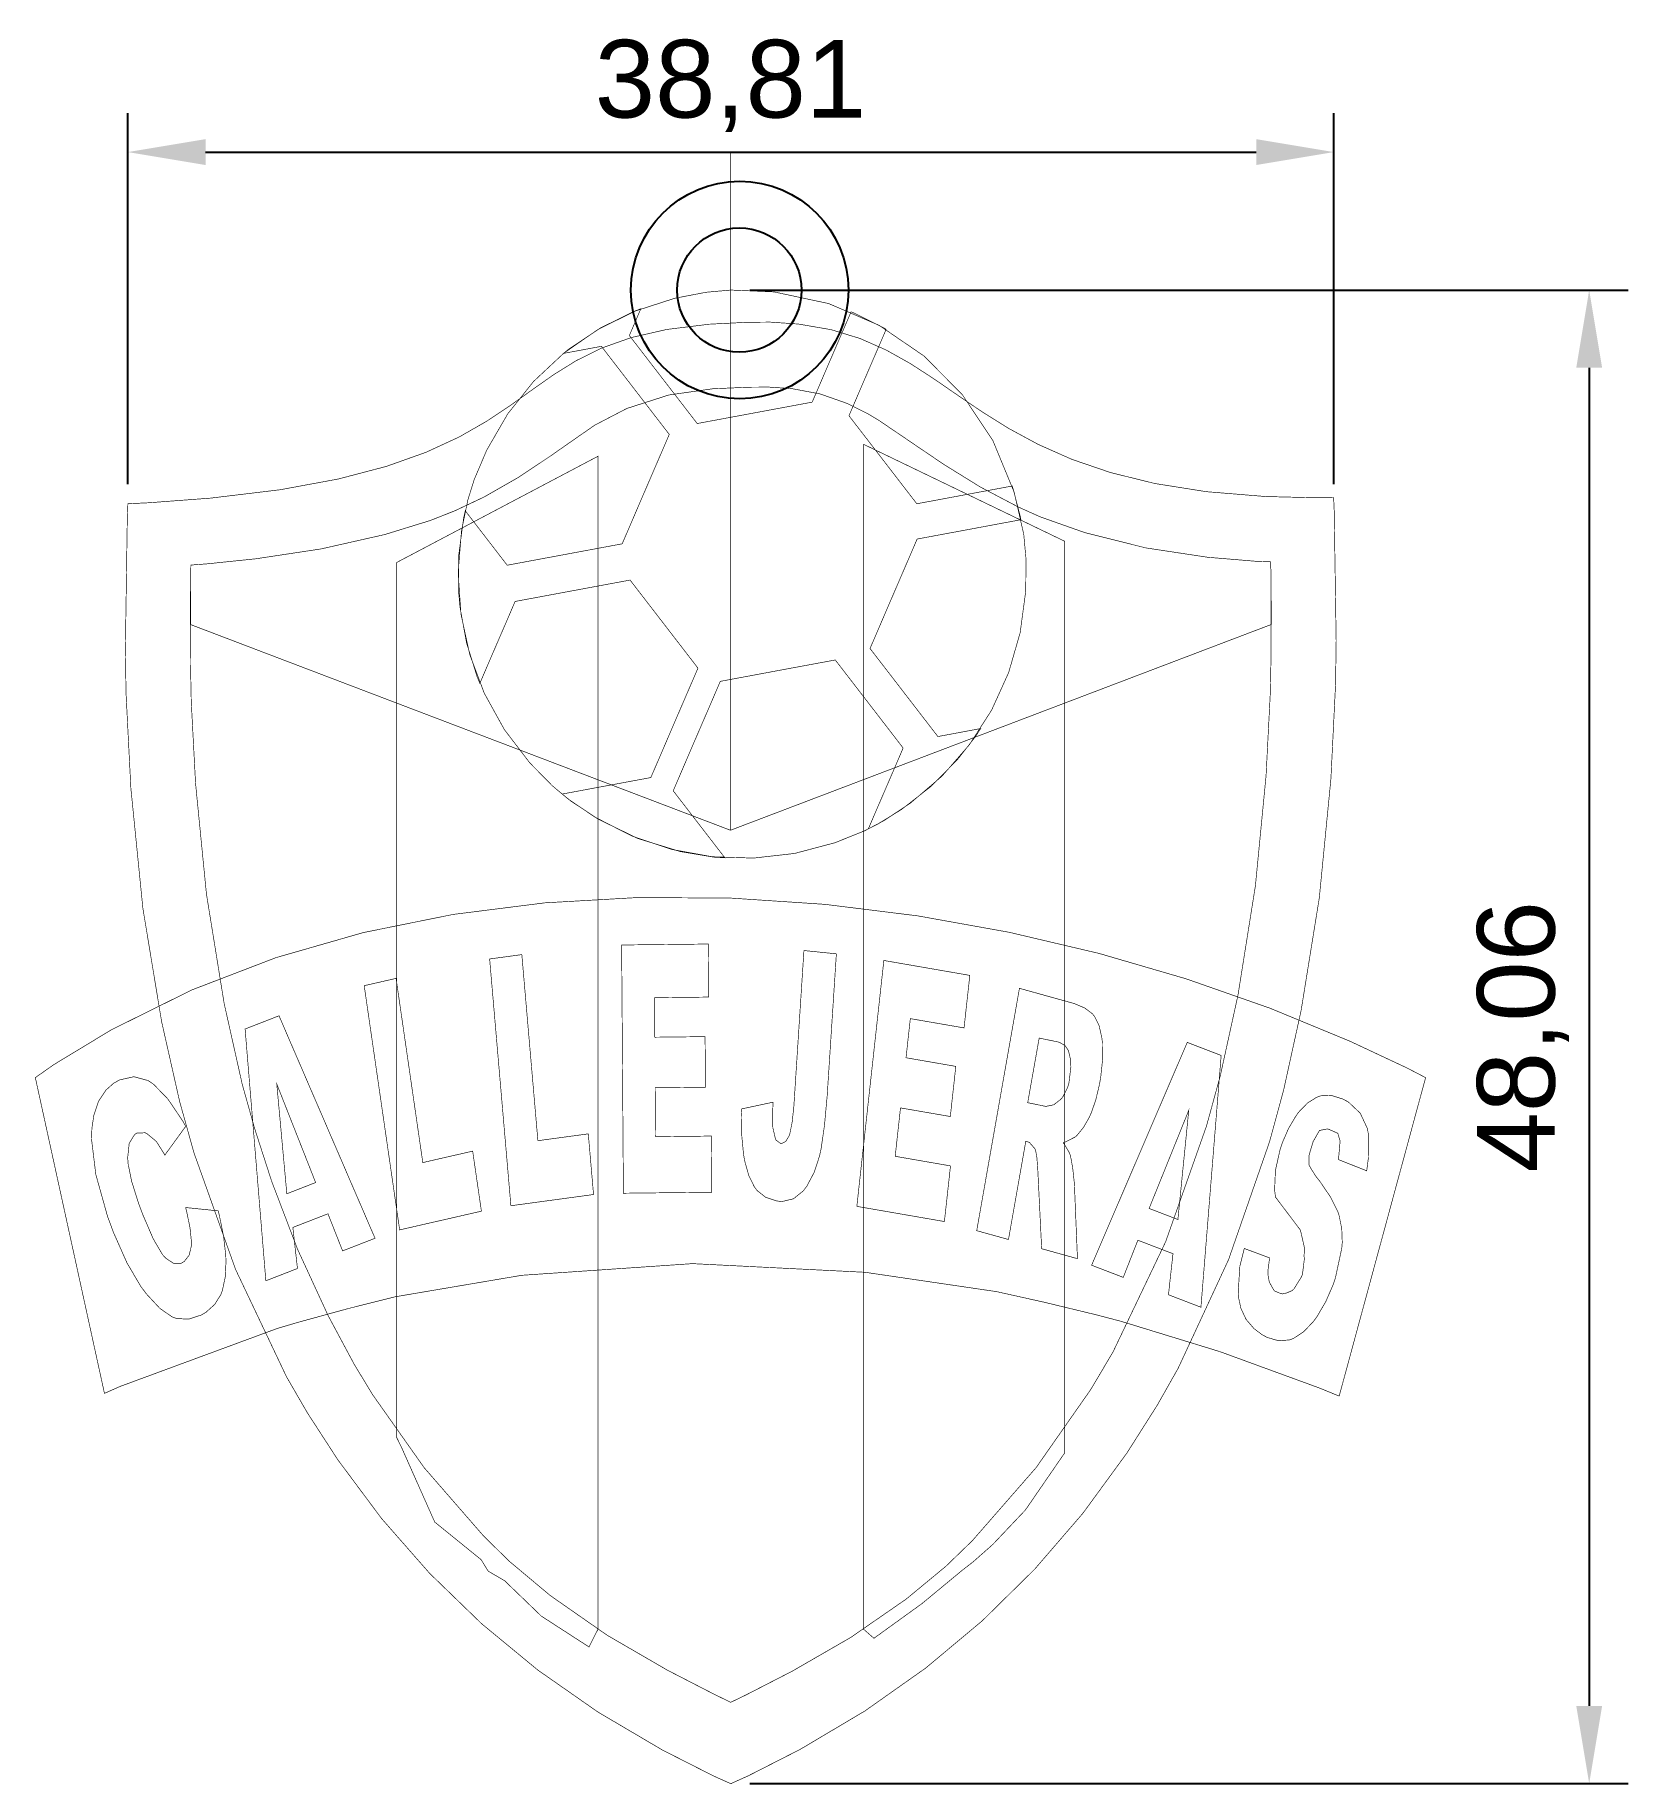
# Model space of a CAD drawing. Header units: millimetres. Extents: x -34 to 205, y -37 to 19.
# Drawn here: x 153.9 to 205.2, y -36.8 to 19.5 of the extents above; entities outside this region: 3.
import ezdxf

# ---------------------------------------------------------------- set-up
doc = ezdxf.new("R2010")
doc.units = ezdxf.units.MM
doc.styles.get("Standard").update_dxf_attribs({"font": 'arial.ttf'})
doc.dimstyles.new('ISO-25', dxfattribs={"dimtxt": 2.5, "dimasz": 2.5, "dimexe": 1.25, "dimexo": 0.625, "dimtad": 1, "dimtxsty": 'Standard', "dimcen": 2.5, "dimadec": 0, "dimazin": 0, "dimtfac": 1, "dimtmove": 0, "dimatfit": 3, "dimfxl": 1, "dimarcsym": 0})

# ---------------------------------------------------------------- blocks, each defined once
blk = doc.blocks.new('*D11')
at = {"color": 0, "lineweight": -2, "transparency": 16777216}
for p, q in [((156.928, 5.025), (156.928, 16.964)), ((195.741, 5.025), (195.741, 16.964)), ((159.428, 15.714), (193.241, 15.714))]:
    blk.add_line(p, q, dxfattribs=at)
at = {"color": 0, "transparency": 16777216}
for points in [[(159.428, 16.131), (159.428, 15.298), (156.928, 15.714)], [(193.241, 16.131), (193.241, 15.298), (195.741, 15.714)]]:
    blk.add_solid(points, dxfattribs=at)
at = {"layer": 'Defpoints', "color": 0, "transparency": 16777216}
for p in [(195.741, 15.714), (156.928, 4.4), (195.741, 4.4)]:
    blk.add_point(p, dxfattribs=at)
at = {"color": 0, "transparency": 16777216, "insert": (176.321, 17.842), "char_height": 2.5, "attachment_point": 5}
blk.add_mtext('38,81', dxfattribs=at)
blk = doc.blocks.new('*D12')
at = {"color": 0, "lineweight": -2, "transparency": 16777216}
for p, q in [((176.946, 11.274), (205.207, 11.274)), ((203.957, 8.774), (203.957, -34.281)), ((176.946, -36.781), (205.207, -36.781))]:
    blk.add_line(p, q, dxfattribs=at)
at = {"color": 0, "transparency": 16777216}
for points in [[(203.541, 8.774), (204.374, 8.774), (203.957, 11.274)], [(203.541, -34.281), (204.374, -34.281), (203.957, -36.781)]]:
    blk.add_solid(points, dxfattribs=at)
at = {"layer": 'Defpoints', "color": 0, "transparency": 16777216}
for p in [(176.321, 11.274), (176.321, -36.781), (203.957, -36.781)]:
    blk.add_point(p, dxfattribs=at)
at = {"color": 0, "transparency": 16777216, "insert": (201.83, -12.753), "char_height": 2.5, "attachment_point": 5, "rotation": 90}
blk.add_mtext('48,06', dxfattribs=at)
blk = doc.blocks.new('*D2')
at = {"color": 0, "lineweight": -2, "transparency": 16777216}
for p, q in [((-34.161, 5.025), (-34.161, 16.964)), ((4.652, 5.025), (4.652, 16.964)), ((-31.661, 15.714), (2.152, 15.714))]:
    blk.add_line(p, q, dxfattribs=at)
at = {"color": 0, "transparency": 16777216}
for points in [[(-31.661, 16.131), (-31.661, 15.298), (-34.161, 15.714)], [(2.152, 16.131), (2.152, 15.298), (4.652, 15.714)]]:
    blk.add_solid(points, dxfattribs=at)
at = {"layer": 'Defpoints', "color": 0, "transparency": 16777216}
for p in [(4.652, 15.714), (-34.161, 4.4), (4.652, 4.4)]:
    blk.add_point(p, dxfattribs=at)
at = {"color": 0, "transparency": 16777216, "insert": (-14.768, 17.842), "char_height": 2.5, "attachment_point": 5}
blk.add_mtext('38,81', dxfattribs=at)
blk = doc.blocks.new('*D3')
at = {"color": 0, "lineweight": -2, "transparency": 16777216}
for p, q in [((-14.143, 11.274), (14.118, 11.274)), ((12.868, 8.774), (12.868, -34.281)), ((-14.143, -36.781), (14.118, -36.781))]:
    blk.add_line(p, q, dxfattribs=at)
at = {"color": 0, "transparency": 16777216}
for points in [[(12.452, 8.774), (13.285, 8.774), (12.868, 11.274)], [(12.452, -34.281), (13.285, -34.281), (12.868, -36.781)]]:
    blk.add_solid(points, dxfattribs=at)
at = {"layer": 'Defpoints', "color": 0, "transparency": 16777216}
for p in [(-14.768, 11.274), (-14.768, -36.781), (12.868, -36.781)]:
    blk.add_point(p, dxfattribs=at)
at = {"color": 0, "transparency": 16777216, "insert": (10.741, -12.753), "char_height": 2.5, "attachment_point": 5, "rotation": 90}
blk.add_mtext('48,06', dxfattribs=at)

msp = doc.modelspace()

# ---------------------------------------------------------------- linework, layer by layer
at = {"color": 0}
for points in [[(-14.768, -6.107, 0.0203, 0.0203, 0), (-14.768, 15.714, 0.0203, 0.0203, 0)], [(176.321, -6.107, 0.0203, 0.0203, 0), (176.321, 15.714, 0.0203, 0.0203, 0)]]:
    msp.add_lwpolyline(points, format="xyseb", dxfattribs=at)
for points in [[(175.874, 11.234, 0.0203, 0.0203, 0), (176.332, 11.275, 0.0203, 0.0203, 0), (177.725, 11.215, 0.0203, 0.0203, 0), (179.481, 10.84, 0.0203, 0.0203, 0), (181.104, 10.14, 0.0203, 0.0203, 0), (182.552, 9.151, 0.0203, 0.0203, 0), (183.786, 7.904, 0.0203, 0.0203, 0), (184.765, 6.434, 0.0203, 0.0203, 0), (185.45, 4.773, 0.0203, 0.0203, 0), (185.76, 3.414, 0.0203, 0.0203, 0), (185.802, 2.955, 0.0203, 0.0203, 0), (185.833, 2.615, 0.0203, 0.0203, 0), (185.823, 1.585, 0.0203, 0.0203, 0), (185.644, 0.25, 0.0203, 0.0203, 0), (185.274, -1.032, 0.0203, 0.0203, 0), (184.726, -2.241, 0.0203, 0.0203, 0), (184.007, -3.358, 0.0203, 0.0203, 0), (183.131, -4.364, 0.0203, 0.0203, 0), (182.106, -5.239, 0.0203, 0.0203, 0), (181.246, -5.806, 0.0203, 0.0203, 0), (180.944, -5.965, 0.0203, 0.0203, 0), (180.641, -6.123, 0.0203, 0.0203, 0), (179.686, -6.508, 0.0203, 0.0203, 0), (178.383, -6.854, 0.0203, 0.0203, 0), (177.058, -7.003, 0.0203, 0.0203, 0), (175.73, -6.959, 0.0203, 0.0203, 0), (174.424, -6.723, 0.0203, 0.0203, 0), (173.16, -6.298, 0.0203, 0.0203, 0), (171.959, -5.686, 0.0203, 0.0203, 0), (171.106, -5.108, 0.0203, 0.0203, 0), (170.844, -4.89, 0.0203, 0.0203, 0), (170.582, -4.671, 0.0203, 0.0203, 0), (169.86, -3.936, 0.0203, 0.0203, 0), (169.042, -2.865, 0.0203, 0.0203, 0), (168.397, -1.697, 0.0203, 0.0203, 0), (167.93, -0.454, 0.0203, 0.0203, 0), (167.648, 0.844, 0.0203, 0.0203, 0), (167.557, 2.175, 0.0203, 0.0203, 0), (167.663, 3.518, 0.0203, 0.0203, 0), (167.87, 4.527, 0.0203, 0.0203, 0), (167.972, 4.852, 0.0203, 0.0203, 0), (168.074, 5.178, 0.0203, 0.0203, 0), (168.477, 6.126, 0.0203, 0.0203, 0), (169.153, 7.292, 0.0203, 0.0203, 0), (169.985, 8.335, 0.0203, 0.0203, 0), (170.955, 9.242, 0.0203, 0.0203, 0), (172.045, 9.999, 0.0203, 0.0203, 0), (173.24, 10.593, 0.0203, 0.0203, 0), (174.522, 11.009, 0.0203, 0.0203, 0), (175.533, 11.203, 0.0203, 0.0203, 0), (175.874, 11.234, 0.0203, 0.0203, 0)], [(193.892, -15.317, 0.0203, 0.0203, 0), (194.122, -14.473, 0.0203, 0.0203, 0), (194.686, -11.907, 0.0203, 0.0203, 0), (195.271, -8.285, 0.0203, 0.0203, 0), (195.645, -4.453, 0.0203, 0.0203, 0), (195.794, -1.421, 0.0203, 0.0203, 0), (195.809, -0.41, 0.0203, 0.0203, 0), (195.814, -0.004, 0.0203, 0.0203, 0), (195.751, 4.17, 0.0203, 0.0203, 0), (195.733, 4.6, 0.0203, 0.0203, 0), (195.186, 4.591, 0.0203, 0.0203, 0), (193.543, 4.631, 0.0203, 0.0203, 0), (191.638, 4.787, 0.0203, 0.0203, 0), (189.985, 5.049, 0.0203, 0.0203, 0), (188.553, 5.402, 0.0203, 0.0203, 0), (187.312, 5.826, 0.0203, 0.0203, 0), (186.229, 6.306, 0.0203, 0.0203, 0), (185.275, 6.822, 0.0203, 0.0203, 0), (184.417, 7.358, 0.0203, 0.0203, 0), (183.625, 7.896, 0.0203, 0.0203, 0), (182.868, 8.418, 0.0203, 0.0203, 0), (182.114, 8.907, 0.0203, 0.0203, 0), (181.332, 9.345, 0.0203, 0.0203, 0), (180.491, 9.716, 0.0203, 0.0203, 0), (179.56, 10, 0.0203, 0.0203, 0), (178.507, 10.181, 0.0203, 0.0203, 0), (177.603, 10.243, 0.0203, 0.0203, 0), (177.302, 10.241, 0.0203, 0.0203, 0), (176.885, 10.239, 0.0203, 0.0203, 0), (175.635, 10.176, 0.0203, 0.0203, 0), (174.259, 10.005, 0.0203, 0.0203, 0), (173.122, 9.744, 0.0203, 0.0203, 0), (172.173, 9.407, 0.0203, 0.0203, 0), (171.362, 9.006, 0.0203, 0.0203, 0), (170.637, 8.556, 0.0203, 0.0203, 0), (169.947, 8.071, 0.0203, 0.0203, 0), (169.242, 7.565, 0.0203, 0.0203, 0), (168.47, 7.051, 0.0203, 0.0203, 0), (167.581, 6.543, 0.0203, 0.0203, 0), (166.524, 6.055, 0.0203, 0.0203, 0), (165.247, 5.601, 0.0203, 0.0203, 0), (163.7, 5.195, 0.0203, 0.0203, 0), (161.832, 4.85, 0.0203, 0.0203, 0), (159.591, 4.58, 0.0203, 0.0203, 0), (157.594, 4.43, 0.0203, 0.0203, 0), (156.928, 4.4, 0.0203, 0.0203, 0), (156.909, 3.964, 0.0203, 0.0203, 0), (156.847, -0.273, 0.0203, 0.0203, 0), (156.853, -0.684, 0.0203, 0.0203, 0), (156.868, -1.704, 0.0203, 0.0203, 0), (157.024, -4.763, 0.0203, 0.0203, 0), (157.411, -8.624, 0.0203, 0.0203, 0), (158.013, -12.264, 0.0203, 0.0203, 0), (158.594, -14.839, 0.0203, 0.0203, 0), (158.831, -15.685, 0.0203, 0.0203, 0), (159.053, -16.483, 0.0203, 0.0203, 0), (160.394, -20.24, 0.0203, 0.0203, 0), (162.033, -23.693, 0.0203, 0.0203, 0), (162.406, -24.337, 0.0203, 0.0203, 0), (162.706, -24.855, 0.0203, 0.0203, 0), (163.685, -26.364, 0.0203, 0.0203, 0), (165.095, -28.257, 0.0203, 0.0203, 0), (166.637, -30.015, 0.0203, 0.0203, 0), (168.312, -31.638, 0.0203, 0.0203, 0), (170.118, -33.127, 0.0203, 0.0203, 0), (172.057, -34.481, 0.0203, 0.0203, 0), (174.127, -35.7, 0.0203, 0.0203, 0), (175.77, -36.534, 0.0203, 0.0203, 0), (176.33, -36.785, 0.0203, 0.0203, 0), (176.896, -36.531, 0.0203, 0.0203, 0), (178.556, -35.686, 0.0203, 0.0203, 0), (180.647, -34.446, 0.0203, 0.0203, 0), (182.603, -33.066, 0.0203, 0.0203, 0), (184.424, -31.545, 0.0203, 0.0203, 0), (186.11, -29.885, 0.0203, 0.0203, 0), (187.662, -28.086, 0.0203, 0.0203, 0), (189.078, -26.148, 0.0203, 0.0203, 0), (190.059, -24.602, 0.0203, 0.0203, 0), (190.359, -24.072, 0.0203, 0.0203, 0), (190.729, -23.418, 0.0203, 0.0203, 0), (192.351, -19.923, 0.0203, 0.0203, 0), (193.672, -16.123, 0.0203, 0.0203, 0), (193.892, -15.317, 0.0203, 0.0203, 0)], [(180.571, 8.247, 0.0203, 0.0203, 0), (180.892, 8.992, 0.0203, 0.0203, 0), (181.331, 10.011, 0.0203, 0.0203, 0), (181.24, 10.065, 0.0203, 0.0203, 0), (180.299, 10.534, 0.0203, 0.0203, 0), (180.202, 10.575, 0.0203, 0.0203, 0), (179.708, 9.428, 0.0203, 0.0203, 0), (179.417, 8.751, 0.0203, 0.0203, 0), (178.95, 7.668, 0.0203, 0.0203, 0), (177.1, 7.324, 0.0203, 0.0203, 0), (175.25, 6.98, 0.0203, 0.0203, 0), (174.158, 8.396, 0.0203, 0.0203, 0), (174.049, 8.537, 0.0203, 0.0203, 0), (173.066, 9.813, 0.0203, 0.0203, 0), (173.31, 10.378, 0.0203, 0.0203, 0), (173.436, 10.672, 0.0203, 0.0203, 0), (173.208, 10.585, 0.0203, 0.0203, 0), (172.127, 10.049, 0.0203, 0.0203, 0), (171.132, 9.387, 0.0203, 0.0203, 0), (170.948, 9.237, 0.0203, 0.0203, 0), (170.998, 9.246, 0.0203, 0.0203, 0), (172.167, 9.464, 0.0203, 0.0203, 0), (173.147, 8.193, 0.0203, 0.0203, 0), (173.259, 8.047, 0.0203, 0.0203, 0), (174.351, 6.631, 0.0203, 0.0203, 0), (172.835, 3.109, 0.0203, 0.0203, 0), (170.985, 2.765, 0.0203, 0.0203, 0), (169.135, 2.421, 0.0203, 0.0203, 0), (168.043, 3.838, 0.0203, 0.0203, 0), (167.786, 4.172, 0.0203, 0.0203, 0), (167.733, 3.943, 0.0203, 0.0203, 0), (167.578, 2.765, 0.0203, 0.0203, 0), (167.572, 1.553, 0.0203, 0.0203, 0), (167.595, 1.306, 0.0203, 0.0203, 0), (167.616, 1.069, 0.0203, 0.0203, 0), (167.827, -0.079, 0.0203, 0.0203, 0), (168.168, -1.17, 0.0203, 0.0203, 0), (168.255, -1.379, 0.0203, 0.0203, 0), (168.631, -0.505, 0.0203, 0.0203, 0), (169.39, 1.255, 0.0203, 0.0203, 0), (171.24, 1.599, 0.0203, 0.0203, 0), (173.09, 1.943, 0.0203, 0.0203, 0), (174.182, 0.527, 0.0203, 0.0203, 0), (175.274, -0.89, 0.0203, 0.0203, 0), (174.567, -2.531, 0.0203, 0.0203, 0), (174.516, -2.651, 0.0203, 0.0203, 0), (173.758, -4.411, 0.0203, 0.0203, 0), (173.163, -4.522, 0.0203, 0.0203, 0), (171.908, -4.755, 0.0203, 0.0203, 0), (170.907, -4.942, 0.0203, 0.0203, 0), (171.178, -5.164, 0.0203, 0.0203, 0), (172.062, -5.748, 0.0203, 0.0203, 0), (173.333, -6.37, 0.0203, 0.0203, 0), (174.699, -6.791, 0.0203, 0.0203, 0), (175.779, -6.972, 0.0203, 0.0203, 0), (176.141, -6.994, 0.0203, 0.0203, 0), (175.57, -6.254, 0.0203, 0.0203, 0), (175.313, -5.921, 0.0203, 0.0203, 0), (174.478, -4.837, 0.0203, 0.0203, 0), (175.235, -3.076, 0.0203, 0.0203, 0), (175.437, -2.608, 0.0203, 0.0203, 0), (175.994, -1.316, 0.0203, 0.0203, 0), (177.844, -0.971, 0.0203, 0.0203, 0), (179.694, -0.628, 0.0203, 0.0203, 0), (180.512, -1.689, 0.0203, 0.0203, 0), (180.786, -2.044, 0.0203, 0.0203, 0), (181.2, -2.581, 0.0203, 0.0203, 0), (181.878, -3.461, 0.0203, 0.0203, 0), (181.373, -4.634, 0.0203, 0.0203, 0), (181.12, -5.221, 0.0203, 0.0203, 0), (180.917, -5.692, 0.0203, 0.0203, 0), (180.758, -6.062, 0.0203, 0.0203, 0), (181.033, -5.925, 0.0203, 0.0203, 0), (181.824, -5.44, 0.0203, 0.0203, 0), (182.789, -4.685, 0.0203, 0.0203, 0), (183.643, -3.813, 0.0203, 0.0203, 0), (184.207, -3.091, 0.0203, 0.0203, 0), (184.373, -2.835, 0.0203, 0.0203, 0), (182.996, -3.092, 0.0203, 0.0203, 0), (181.904, -1.675, 0.0203, 0.0203, 0), (181.658, -1.355, 0.0203, 0.0203, 0), (180.812, -0.259, 0.0203, 0.0203, 0), (181.57, 1.502, 0.0203, 0.0203, 0), (182.328, 3.263, 0.0203, 0.0203, 0), (184.178, 3.607, 0.0203, 0.0203, 0), (185.669, 3.885, 0.0203, 0.0203, 0), (185.651, 3.977, 0.0203, 0.0203, 0), (185.417, 4.882, 0.0203, 0.0203, 0), (185.389, 4.969, 0.0203, 0.0203, 0), (184.168, 4.743, 0.0203, 0.0203, 0), (182.318, 4.398, 0.0203, 0.0203, 0), (181.226, 5.815, 0.0203, 0.0203, 0), (180.134, 7.231, 0.0203, 0.0203, 0), (180.571, 8.247, 0.0203, 0.0203, 0)], [(193.727, 0.861, 0.0203, 0.0203, 0), (193.726, 1.001, 0.0203, 0.0203, 0), (193.71, 2.392, 0.0203, 0.0203, 0), (193.708, 2.53, 0.0203, 0.0203, 0), (193.201, 2.55, 0.0203, 0.0203, 0), (191.684, 2.676, 0.0203, 0.0203, 0), (189.682, 2.979, 0.0203, 0.0203, 0), (187.722, 3.471, 0.0203, 0.0203, 0), (186.288, 3.978, 0.0203, 0.0203, 0), (185.827, 4.185, 0.0203, 0.0203, 0), (185.574, 4.299, 0.0203, 0.0203, 0), (184.363, 4.937, 0.0203, 0.0203, 0), (183.199, 5.657, 0.0203, 0.0203, 0), (182.97, 5.811, 0.0203, 0.0203, 0), (182.802, 5.925, 0.0203, 0.0203, 0), (181.116, 7.069, 0.0203, 0.0203, 0), (180.943, 7.173, 0.0203, 0.0203, 0), (180.731, 7.3, 0.0203, 0.0203, 0), (180.068, 7.63, 0.0203, 0.0203, 0), (179.204, 7.933, 0.0203, 0.0203, 0), (178.302, 8.102, 0.0203, 0.0203, 0), (177.56, 8.152, 0.0203, 0.0203, 0), (177.312, 8.151, 0.0203, 0.0203, 0), (176.923, 8.149, 0.0203, 0.0203, 0), (175.757, 8.099, 0.0203, 0.0203, 0), (174.336, 7.899, 0.0203, 0.0203, 0), (172.986, 7.465, 0.0203, 0.0203, 0), (171.958, 6.93, 0.0203, 0.0203, 0), (171.643, 6.712, 0.0203, 0.0203, 0), (171.364, 6.519, 0.0203, 0.0203, 0), (170.533, 5.938, 0.0203, 0.0203, 0), (169.489, 5.243, 0.0203, 0.0203, 0), (168.395, 4.618, 0.0203, 0.0203, 0), (167.456, 4.175, 0.0203, 0.0203, 0), (167.135, 4.048, 0.0203, 0.0203, 0), (166.66, 3.86, 0.0203, 0.0203, 0), (165.191, 3.407, 0.0203, 0.0203, 0), (163.144, 2.945, 0.0203, 0.0203, 0), (161.047, 2.628, 0.0203, 0.0203, 0), (159.478, 2.465, 0.0203, 0.0203, 0), (158.955, 2.426, 0.0203, 0.0203, 0), (158.952, 2.297, 0.0203, 0.0203, 0), (158.934, 0.994, 0.0203, 0.0203, 0), (158.934, 0.863, 0.0203, 0.0203, 0), (158.933, 0.834, 0.0203, 0.0203, 0), (158.933, 0.595, 0.0203, 0.0203, 0), (158.933, 0.516, 0.0203, 0.0203, 0), (167.174, -2.623, 0.0203, 0.0203, 0), (176.321, -6.107, 0.0203, 0.0203, 0), (185.48, -2.623, 0.0203, 0.0203, 0), (193.727, 0.514, 0.0203, 0.0203, 0), (193.727, 0.543, 0.0203, 0.0203, 0), (193.727, 0.832, 0.0203, 0.0203, 0), (193.727, 0.861, 0.0203, 0.0203, 0)], [(193.712, -0.817, 0.0203, 0.0203, 0), (193.694, -1.701, 0.0203, 0.0203, 0), (193.558, -4.351, 0.0203, 0.0203, 0), (193.215, -7.894, 0.0203, 0.0203, 0), (192.655, -11.409, 0.0203, 0.0203, 0), (192.085, -14.007, 0.0203, 0.0203, 0), (191.851, -14.86, 0.0203, 0.0203, 0), (191.64, -15.626, 0.0203, 0.0203, 0), (190.326, -19.348, 0.0203, 0.0203, 0), (188.635, -22.888, 0.0203, 0.0203, 0), (188.236, -23.563, 0.0203, 0.0203, 0), (187.923, -24.092, 0.0203, 0.0203, 0), (186.156, -26.617, 0.0203, 0.0203, 0), (184.107, -28.964, 0.0203, 0.0203, 0), (183.653, -29.404, 0.0203, 0.0203, 0), (183.256, -29.788, 0.0203, 0.0203, 0), (181.976, -30.846, 0.0203, 0.0203, 0), (180.191, -32.08, 0.0203, 0.0203, 0), (178.307, -33.166, 0.0203, 0.0203, 0), (176.828, -33.926, 0.0203, 0.0203, 0), (176.33, -34.167, 0.0203, 0.0203, 0), (175.816, -33.918, 0.0203, 0.0203, 0), (174.293, -33.134, 0.0203, 0.0203, 0), (172.354, -32.01, 0.0203, 0.0203, 0), (170.52, -30.731, 0.0203, 0.0203, 0), (169.207, -29.632, 0.0203, 0.0203, 0), (168.801, -29.234, 0.0203, 0.0203, 0), (168.378, -28.819, 0.0203, 0.0203, 0), (166.463, -26.618, 0.0203, 0.0203, 0), (164.799, -24.261, 0.0203, 0.0203, 0), (164.501, -23.769, 0.0203, 0.0203, 0), (164.199, -23.268, 0.0203, 0.0203, 0), (163.37, -21.72, 0.0203, 0.0203, 0), (162.389, -19.591, 0.0203, 0.0203, 0), (161.551, -17.392, 0.0203, 0.0203, 0), (161.007, -15.704, 0.0203, 0.0203, 0), (160.848, -15.136, 0.0203, 0.0203, 0), (160.608, -14.282, 0.0203, 0.0203, 0), (160.026, -11.681, 0.0203, 0.0203, 0), (159.456, -8.159, 0.0203, 0.0203, 0), (159.106, -4.607, 0.0203, 0.0203, 0), (158.966, -1.948, 0.0203, 0.0203, 0), (158.949, -1.062, 0.0203, 0.0203, 0), (158.943, -0.769, 0.0203, 0.0203, 0), (158.948, 2.138, 0.0203, 0.0203, 0), (158.955, 2.426, 0.0203, 0.0203, 0), (159.478, 2.465, 0.0203, 0.0203, 0), (161.047, 2.628, 0.0203, 0.0203, 0), (163.144, 2.945, 0.0203, 0.0203, 0), (165.191, 3.407, 0.0203, 0.0203, 0), (166.66, 3.86, 0.0203, 0.0203, 0), (167.135, 4.047, 0.0203, 0.0203, 0), (167.456, 4.174, 0.0203, 0.0203, 0), (168.395, 4.617, 0.0203, 0.0203, 0), (169.489, 5.243, 0.0203, 0.0203, 0), (170.533, 5.938, 0.0203, 0.0203, 0), (171.364, 6.519, 0.0203, 0.0203, 0), (171.643, 6.712, 0.0203, 0.0203, 0), (171.958, 6.93, 0.0203, 0.0203, 0), (172.986, 7.465, 0.0203, 0.0203, 0), (174.336, 7.899, 0.0203, 0.0203, 0), (175.757, 8.099, 0.0203, 0.0203, 0), (176.923, 8.149, 0.0203, 0.0203, 0), (177.312, 8.151, 0.0203, 0.0203, 0), (177.56, 8.152, 0.0203, 0.0203, 0), (178.302, 8.102, 0.0203, 0.0203, 0), (179.204, 7.933, 0.0203, 0.0203, 0), (180.068, 7.63, 0.0203, 0.0203, 0), (180.731, 7.3, 0.0203, 0.0203, 0), (180.942, 7.173, 0.0203, 0.0203, 0), (181.116, 7.069, 0.0203, 0.0203, 0), (182.802, 5.925, 0.0203, 0.0203, 0), (182.97, 5.811, 0.0203, 0.0203, 0), (183.199, 5.657, 0.0203, 0.0203, 0), (184.363, 4.937, 0.0203, 0.0203, 0), (185.574, 4.299, 0.0203, 0.0203, 0), (185.827, 4.185, 0.0203, 0.0203, 0), (186.288, 3.978, 0.0203, 0.0203, 0), (187.722, 3.471, 0.0203, 0.0203, 0), (189.682, 2.979, 0.0203, 0.0203, 0), (191.684, 2.676, 0.0203, 0.0203, 0), (193.201, 2.55, 0.0203, 0.0203, 0), (193.708, 2.53, 0.0203, 0.0203, 0), (193.713, 2.254, 0.0203, 0.0203, 0), (193.717, -0.536, 0.0203, 0.0203, 0), (193.712, -0.817, 0.0203, 0.0203, 0)], [(188.252, -21.74, 0.0203, 0.0203, 0), (188.885, -21.906, 0.0203, 0.0203, 0), (192.066, -22.881, 0.0203, 0.0203, 0), (195.268, -24.051, 0.0203, 0.0203, 0), (195.911, -24.314, 0.0203, 0.0203, 0), (198.693, -14.067, 0.0203, 0.0203, 0), (198.094, -13.756, 0.0203, 0.0203, 0), (196.26, -12.896, 0.0203, 0.0203, 0), (193.684, -11.833, 0.0203, 0.0203, 0), (190.984, -10.887, 0.0203, 0.0203, 0), (188.181, -10.07, 0.0203, 0.0203, 0), (185.295, -9.391, 0.0203, 0.0203, 0), (182.348, -8.862, 0.0203, 0.0203, 0), (179.359, -8.491, 0.0203, 0.0203, 0), (176.348, -8.291, 0.0203, 0.0203, 0), (173.337, -8.272, 0.0203, 0.0203, 0), (170.345, -8.443, 0.0203, 0.0203, 0), (167.393, -8.816, 0.0203, 0.0203, 0), (164.502, -9.4, 0.0203, 0.0203, 0), (161.691, -10.207, 0.0203, 0.0203, 0), (158.982, -11.247, 0.0203, 0.0203, 0), (156.394, -12.529, 0.0203, 0.0203, 0), (154.538, -13.652, 0.0203, 0.0203, 0), (153.949, -14.067, 0.0203, 0.0203, 0), (156.174, -24.226, 0.0203, 0.0203, 0), (156.675, -24.004, 0.0203, 0.0203, 0), (161.726, -22.141, 0.0203, 0.0203, 0), (162.235, -21.99, 0.0203, 0.0203, 0), (162.397, -21.942, 0.0203, 0.0203, 0), (164.022, -21.497, 0.0203, 0.0203, 0), (164.185, -21.456, 0.0203, 0.0203, 0), (165.52, -21.12, 0.0203, 0.0203, 0), (169.606, -20.427, 0.0203, 0.0203, 0), (175.095, -20.052, 0.0203, 0.0203, 0), (180.651, -20.33, 0.0203, 0.0203, 0), (184.887, -20.953, 0.0203, 0.0203, 0), (186.276, -21.262, 0.0203, 0.0203, 0), (186.44, -21.299, 0.0203, 0.0203, 0), (188.087, -21.697, 0.0203, 0.0203, 0), (188.252, -21.74, 0.0203, 0.0203, 0)], [(168.57, -10.249, 0.0203, 0.0203, 0), (169.606, -10.108, 0.0203, 0.0203, 0), (170.123, -16.096, 0.0203, 0.0203, 0), (171.745, -15.876, 0.0203, 0.0203, 0), (171.914, -17.828, 0.0203, 0.0203, 0), (169.254, -18.189, 0.0203, 0.0203, 0), (168.57, -10.249, 0.0203, 0.0203, 0)], [(172.818, -9.799, 0.0203, 0.0203, 0), (175.61, -9.768, 0.0203, 0.0203, 0), (175.623, -11.475, 0.0203, 0.0203, 0), (173.877, -11.494, 0.0203, 0.0203, 0), (173.886, -12.766, 0.0203, 0.0203, 0), (175.504, -12.748, 0.0203, 0.0203, 0), (175.516, -14.376, 0.0203, 0.0203, 0), (173.897, -14.394, 0.0203, 0.0203, 0), (173.909, -15.967, 0.0203, 0.0203, 0), (175.706, -15.947, 0.0203, 0.0203, 0), (175.719, -17.754, 0.0203, 0.0203, 0), (172.875, -17.786, 0.0203, 0.0203, 0), (172.818, -9.799, 0.0203, 0.0203, 0)], [(178.685, -9.977, 0.0203, 0.0203, 0), (179.729, -10.084, 0.0203, 0.0203, 0), (179.449, -14.407, 0.0203, 0.0203, 0), (179.435, -14.634, 0.0203, 0.0203, 0), (179.346, -15.604, 0.0203, 0.0203, 0), (179.238, -16.353, 0.0203, 0.0203, 0), (179.213, -16.47, 0.0203, 0.0203, 0), (179.188, -16.586, 0.0203, 0.0203, 0), (179.017, -17.11, 0.0203, 0.0203, 0), (178.781, -17.555, 0.0203, 0.0203, 0), (178.724, -17.632, 0.0203, 0.0203, 0), (178.667, -17.709, 0.0203, 0.0203, 0), (178.348, -17.966, 0.0203, 0.0203, 0), (177.981, -18.053, 0.0203, 0.0203, 0), (177.901, -18.045, 0.0203, 0.0203, 0), (177.815, -18.036, 0.0203, 0.0203, 0), (177.453, -17.917, 0.0203, 0.0203, 0), (177.175, -17.697, 0.0203, 0.0203, 0), (177.132, -17.638, 0.0203, 0.0203, 0), (177.088, -17.579, 0.0203, 0.0203, 0), (176.909, -17.213, 0.0203, 0.0203, 0), (176.779, -16.749, 0.0203, 0.0203, 0), (176.76, -16.642, 0.0203, 0.0203, 0), (176.741, -16.535, 0.0203, 0.0203, 0), (176.684, -15.929, 0.0203, 0.0203, 0), (176.674, -15.228, 0.0203, 0.0203, 0), (176.68, -15.074, 0.0203, 0.0203, 0), (177.693, -14.857, 0.0203, 0.0203, 0), (177.687, -14.944, 0.0203, 0.0203, 0), (177.674, -15.313, 0.0203, 0.0203, 0), (177.678, -15.594, 0.0203, 0.0203, 0), (177.682, -15.637, 0.0203, 0.0203, 0), (177.685, -15.68, 0.0203, 0.0203, 0), (177.767, -16.033, 0.0203, 0.0203, 0), (177.78, -16.061, 0.0203, 0.0203, 0), (177.789, -16.079, 0.0203, 0.0203, 0), (177.925, -16.178, 0.0203, 0.0203, 0), (177.943, -16.18, 0.0203, 0.0203, 0), (177.972, -16.183, 0.0203, 0.0203, 0), (178.099, -16.119, 0.0203, 0.0203, 0), (178.203, -15.95, 0.0203, 0.0203, 0), (178.22, -15.901, 0.0203, 0.0203, 0), (178.236, -15.851, 0.0203, 0.0203, 0), (178.307, -15.495, 0.0203, 0.0203, 0), (178.36, -14.997, 0.0203, 0.0203, 0), (178.368, -14.877, 0.0203, 0.0203, 0), (178.685, -9.977, 0.0203, 0.0203, 0)], [(181.257, -10.297, 0.0203, 0.0203, 0), (184.024, -10.777, 0.0203, 0.0203, 0), (183.838, -12.467, 0.0203, 0.0203, 0), (182.109, -12.168, 0.0203, 0.0203, 0), (181.971, -13.427, 0.0203, 0.0203, 0), (183.573, -13.705, 0.0203, 0.0203, 0), (183.396, -15.318, 0.0203, 0.0203, 0), (181.793, -15.041, 0.0203, 0.0203, 0), (181.622, -16.598, 0.0203, 0.0203, 0), (183.402, -16.907, 0.0203, 0.0203, 0), (183.206, -18.697, 0.0203, 0.0203, 0), (180.388, -18.209, 0.0203, 0.0203, 0), (181.257, -10.297, 0.0203, 0.0203, 0)], [(164.533, -11.108, 0.0203, 0.0203, 0), (165.559, -10.874, 0.0203, 0.0203, 0), (166.419, -16.8, 0.0203, 0.0203, 0), (168.024, -16.432, 0.0203, 0.0203, 0), (168.305, -18.364, 0.0203, 0.0203, 0), (165.674, -18.966, 0.0203, 0.0203, 0), (164.533, -11.108, 0.0203, 0.0203, 0)], [(184.246, -18.991, 0.0203, 0.0203, 0), (185.621, -11.193, 0.0203, 0.0203, 0), (187.318, -11.665, 0.0203, 0.0203, 0), (187.397, -11.687, 0.0203, 0.0203, 0), (187.727, -11.828, 0.0203, 0.0203, 0), (187.97, -12.014, 0.0203, 0.0203, 0), (188.006, -12.058, 0.0203, 0.0203, 0), (188.042, -12.101, 0.0203, 0.0203, 0), (188.184, -12.394, 0.0203, 0.0203, 0), (188.273, -12.786, 0.0203, 0.0203, 0), (188.284, -12.879, 0.0203, 0.0203, 0), (188.294, -12.973, 0.0203, 0.0203, 0), (188.297, -13.488, 0.0203, 0.0203, 0), (188.235, -14.065, 0.0203, 0.0203, 0), (188.213, -14.189, 0.0203, 0.0203, 0), (188.194, -14.297, 0.0203, 0.0203, 0), (188.077, -14.785, 0.0203, 0.0203, 0), (187.932, -15.203, 0.0203, 0.0203, 0), (187.898, -15.277, 0.0203, 0.0203, 0), (187.865, -15.35, 0.0203, 0.0203, 0), (187.684, -15.666, 0.0203, 0.0203, 0), (187.484, -15.913, 0.0203, 0.0203, 0), (187.441, -15.953, 0.0203, 0.0203, 0), (187.414, -15.977, 0.0203, 0.0203, 0), (187.07, -16.152, 0.0203, 0.0203, 0), (187.029, -16.162, 0.0203, 0.0203, 0), (187.055, -16.194, 0.0203, 0.0203, 0), (187.233, -16.494, 0.0203, 0.0203, 0), (187.243, -16.523, 0.0203, 0.0203, 0), (187.25, -16.541, 0.0203, 0.0203, 0), (187.285, -16.692, 0.0203, 0.0203, 0), (187.325, -16.921, 0.0203, 0.0203, 0), (187.333, -16.978, 0.0203, 0.0203, 0), (187.342, -17.035, 0.0203, 0.0203, 0), (187.389, -17.472, 0.0203, 0.0203, 0), (187.39, -17.502, 0.0203, 0.0203, 0), (187.488, -19.892, 0.0203, 0.0203, 0), (186.336, -19.572, 0.0203, 0.0203, 0), (186.212, -17.043, 0.0203, 0.0203, 0), (186.208, -16.961, 0.0203, 0.0203, 0), (186.181, -16.634, 0.0203, 0.0203, 0), (186.143, -16.418, 0.0203, 0.0203, 0), (186.133, -16.391, 0.0203, 0.0203, 0), (186.12, -16.356, 0.0203, 0.0203, 0), (185.938, -16.148, 0.0203, 0.0203, 0), (185.915, -16.142, 0.0203, 0.0203, 0), (185.825, -16.117, 0.0203, 0.0203, 0), (185.268, -19.275, 0.0203, 0.0203, 0), (184.246, -18.991, 0.0203, 0.0203, 0)], [(163.367, -18.448, 0.0203, 0.0203, 0), (162.237, -18.887, 0.0203, 0.0203, 0), (162.385, -20.208, 0.0203, 0.0203, 0), (161.368, -20.604, 0.0203, 0.0203, 0), (160.7, -12.502, 0.0203, 0.0203, 0), (161.791, -12.077, 0.0203, 0.0203, 0), (164.882, -19.236, 0.0203, 0.0203, 0), (163.838, -19.642, 0.0203, 0.0203, 0), (163.367, -18.448, 0.0203, 0.0203, 0)], [(185.887, -14.873, 0.0203, 0.0203, 0), (186.473, -14.993, 0.0203, 0.0203, 0), (186.727, -14.94, 0.0203, 0.0203, 0), (186.957, -14.76, 0.0203, 0.0203, 0), (187.013, -14.693, 0.0203, 0.0203, 0), (187.17, -14.386, 0.0203, 0.0203, 0), (187.214, -14.242, 0.0203, 0.0203, 0), (187.276, -13.727, 0.0203, 0.0203, 0), (187.267, -13.494, 0.0203, 0.0203, 0), (187.215, -13.265, 0.0203, 0.0203, 0), (187.204, -13.227, 0.0203, 0.0203, 0), (187.193, -13.188, 0.0203, 0.0203, 0), (187.085, -13.034, 0.0203, 0.0203, 0), (186.906, -12.931, 0.0203, 0.0203, 0), (186.859, -12.918, 0.0203, 0.0203, 0), (186.256, -12.794, 0.0203, 0.0203, 0)], [(190.562, -19.733, 0.0203, 0.0203, 0), (189.432, -19.298, 0.0203, 0.0203, 0), (188.962, -20.494, 0.0203, 0.0203, 0), (187.944, -20.103, 0.0203, 0.0203, 0), (191.021, -12.933, 0.0203, 0.0203, 0), (192.113, -13.353, 0.0203, 0.0203, 0), (191.462, -21.455, 0.0203, 0.0203, 0), (190.417, -21.053, 0.0203, 0.0203, 0), (190.562, -19.733, 0.0203, 0.0203, 0)], [(158.785, -18.247, 0.0203, 0.0203, 0), (159.834, -18.354, 0.0203, 0.0203, 0), (159.871, -18.499, 0.0203, 0.0203, 0), (160.007, -19.173, 0.0203, 0.0203, 0), (160.077, -19.775, 0.0203, 0.0203, 0), (160.081, -19.884, 0.0203, 0.0203, 0), (160.085, -19.994, 0.0203, 0.0203, 0), (160.06, -20.487, 0.0203, 0.0203, 0), (159.971, -20.907, 0.0203, 0.0203, 0), (159.944, -20.98, 0.0203, 0.0203, 0), (159.917, -21.052, 0.0203, 0.0203, 0), (159.72, -21.367, 0.0203, 0.0203, 0), (159.44, -21.617, 0.0203, 0.0203, 0), (159.371, -21.658, 0.0203, 0.0203, 0), (159.288, -21.706, 0.0203, 0.0203, 0), (158.885, -21.838, 0.0203, 0.0203, 0), (158.502, -21.819, 0.0203, 0.0203, 0), (158.428, -21.793, 0.0203, 0.0203, 0), (158.354, -21.767, 0.0203, 0.0203, 0), (157.957, -21.492, 0.0203, 0.0203, 0), (157.525, -21.027, 0.0203, 0.0203, 0), (157.434, -20.906, 0.0203, 0.0203, 0), (157.342, -20.784, 0.0203, 0.0203, 0), (156.896, -20.023, 0.0203, 0.0203, 0), (156.467, -19.055, 0.0203, 0.0203, 0), (156.384, -18.831, 0.0203, 0.0203, 0), (156.273, -18.532, 0.0203, 0.0203, 0), (155.896, -17.185, 0.0203, 0.0203, 0), (155.756, -16.035, 0.0203, 0.0203, 0), (155.764, -15.835, 0.0203, 0.0203, 0), (155.77, -15.696, 0.0203, 0.0203, 0), (155.831, -15.282, 0.0203, 0.0203, 0), (155.984, -14.826, 0.0203, 0.0203, 0), (156.224, -14.466, 0.0203, 0.0203, 0), (156.461, -14.254, 0.0203, 0.0203, 0), (156.551, -14.201, 0.0203, 0.0203, 0), (156.647, -14.145, 0.0203, 0.0203, 0), (157.119, -14.037, 0.0203, 0.0203, 0), (157.576, -14.161, 0.0203, 0.0203, 0), (157.666, -14.221, 0.0203, 0.0203, 0), (157.755, -14.281, 0.0203, 0.0203, 0), (158.214, -14.754, 0.0203, 0.0203, 0), (158.691, -15.459, 0.0203, 0.0203, 0), (158.789, -15.634, 0.0203, 0.0203, 0), (158.117, -16.559, 0.0203, 0.0203, 0), (158.089, -16.508, 0.0203, 0.0203, 0), (157.864, -16.153, 0.0203, 0.0203, 0), (157.847, -16.132, 0.0203, 0.0203, 0), (157.818, -16.097, 0.0203, 0.0203, 0), (157.534, -15.865, 0.0203, 0.0203, 0), (157.506, -15.853, 0.0203, 0.0203, 0), (157.479, -15.841, 0.0203, 0.0203, 0), (157.221, -15.851, 0.0203, 0.0203, 0), (157.198, -15.865, 0.0203, 0.0203, 0), (157.144, -15.897, 0.0203, 0.0203, 0), (156.969, -16.185, 0.0203, 0.0203, 0), (156.921, -16.646, 0.0203, 0.0203, 0), (156.93, -16.764, 0.0203, 0.0203, 0), (156.937, -16.852, 0.0203, 0.0203, 0), (157.049, -17.404, 0.0203, 0.0203, 0), (157.268, -18.101, 0.0203, 0.0203, 0), (157.328, -18.263, 0.0203, 0.0203, 0), (157.402, -18.463, 0.0203, 0.0203, 0), (157.743, -19.253, 0.0203, 0.0203, 0), (158.041, -19.761, 0.0203, 0.0203, 0), (158.094, -19.82, 0.0203, 0.0203, 0), (158.148, -19.879, 0.0203, 0.0203, 0), (158.404, -20.045, 0.0203, 0.0203, 0), (158.648, -20.038, 0.0203, 0.0203, 0), (158.694, -20.011, 0.0203, 0.0203, 0), (158.739, -19.984, 0.0203, 0.0203, 0), (158.899, -19.781, 0.0203, 0.0203, 0), (158.97, -19.484, 0.0203, 0.0203, 0), (158.971, -19.41, 0.0203, 0.0203, 0), (158.972, -19.337, 0.0203, 0.0203, 0), (158.927, -18.899, 0.0203, 0.0203, 0), (158.817, -18.367, 0.0203, 0.0203, 0), (158.785, -18.247, 0.0203, 0.0203, 0)], [(162.748, -16.879, 0.0203, 0.0203, 0), (161.72, -14.274, 0.0203, 0.0203, 0), (162.043, -17.804, 0.0203, 0.0203, 0), (162.969, -17.443, 0.0203, 0.0203, 0)], [(192.857, -19.564, 0.0203, 0.0203, 0), (193.672, -19.868, 0.0203, 0.0203, 0), (193.625, -20.224, 0.0203, 0.0203, 0), (193.622, -20.425, 0.0203, 0.0203, 0), (193.662, -20.645, 0.0203, 0.0203, 0), (193.82, -20.925, 0.0203, 0.0203, 0), (193.997, -21.001, 0.0203, 0.0203, 0), (194.084, -21.026, 0.0203, 0.0203, 0), (194.232, -20.991, 0.0203, 0.0203, 0), (194.393, -20.921, 0.0203, 0.0203, 0), (194.425, -20.893, 0.0203, 0.0203, 0), (194.456, -20.865, 0.0203, 0.0203, 0), (194.699, -20.475, 0.0203, 0.0203, 0), (194.716, -20.425, 0.0203, 0.0203, 0), (194.732, -20.377, 0.0203, 0.0203, 0), (194.79, -19.905, 0.0203, 0.0203, 0), (194.786, -19.858, 0.0203, 0.0203, 0), (194.781, -19.81, 0.0203, 0.0203, 0), (194.794, -19.545, 0.0203, 0.0203, 0), (194.664, -18.974, 0.0203, 0.0203, 0), (194.235, -18.405, 0.0203, 0.0203, 0), (193.86, -17.91, 0.0203, 0.0203, 0), (193.847, -17.794, 0.0203, 0.0203, 0), (193.833, -17.677, 0.0203, 0.0203, 0), (193.859, -17.053, 0.0203, 0.0203, 0), (194.01, -16.377, 0.0203, 0.0203, 0), (194.059, -16.233, 0.0203, 0.0203, 0), (194.091, -16.139, 0.0203, 0.0203, 0), (194.281, -15.703, 0.0203, 0.0203, 0), (194.511, -15.313, 0.0203, 0.0203, 0), (194.562, -15.242, 0.0203, 0.0203, 0), (194.614, -15.17, 0.0203, 0.0203, 0), (194.889, -14.886, 0.0203, 0.0203, 0), (195.187, -14.698, 0.0203, 0.0203, 0), (195.25, -14.676, 0.0203, 0.0203, 0), (195.312, -14.653, 0.0203, 0.0203, 0), (195.653, -14.638, 0.0203, 0.0203, 0), (196.03, -14.756, 0.0203, 0.0203, 0), (196.111, -14.8, 0.0203, 0.0203, 0), (196.21, -14.853, 0.0203, 0.0203, 0), (196.59, -15.213, 0.0203, 0.0203, 0), (196.816, -15.697, 0.0203, 0.0203, 0), (196.838, -15.813, 0.0203, 0.0203, 0), (196.86, -15.928, 0.0203, 0.0203, 0), (196.855, -16.624, 0.0203, 0.0203, 0), (196.797, -17.065, 0.0203, 0.0203, 0), (195.89, -16.705, 0.0203, 0.0203, 0), (195.898, -16.592, 0.0203, 0.0203, 0), (195.916, -16.397, 0.0203, 0.0203, 0), (195.941, -16.107, 0.0203, 0.0203, 0), (195.867, -15.858, 0.0203, 0.0203, 0), (195.542, -15.715, 0.0203, 0.0203, 0), (195.277, -15.767, 0.0203, 0.0203, 0), (195.072, -16.127, 0.0203, 0.0203, 0), (194.981, -16.429, 0.0203, 0.0203, 0), (194.936, -16.584, 0.0203, 0.0203, 0), (194.944, -16.889, 0.0203, 0.0203, 0), (195.044, -17.059, 0.0203, 0.0203, 0), (195.172, -17.257, 0.0203, 0.0203, 0), (195.207, -17.301, 0.0203, 0.0203, 0), (195.294, -17.41, 0.0203, 0.0203, 0), (195.636, -17.914, 0.0203, 0.0203, 0), (195.858, -18.356, 0.0203, 0.0203, 0), (195.885, -18.435, 0.0203, 0.0203, 0), (195.911, -18.514, 0.0203, 0.0203, 0), (195.994, -18.928, 0.0203, 0.0203, 0), (196.01, -19.369, 0.0203, 0.0203, 0), (196.003, -19.461, 0.0203, 0.0203, 0), (195.995, -19.553, 0.0203, 0.0203, 0), (195.789, -20.514, 0.0203, 0.0203, 0), (195.755, -20.615, 0.0203, 0.0203, 0), (195.715, -20.732, 0.0203, 0.0203, 0), (195.482, -21.27, 0.0203, 0.0203, 0), (195.206, -21.742, 0.0203, 0.0203, 0), (195.145, -21.827, 0.0203, 0.0203, 0), (195.084, -21.911, 0.0203, 0.0203, 0), (194.768, -22.244, 0.0203, 0.0203, 0), (194.442, -22.458, 0.0203, 0.0203, 0), (194.375, -22.483, 0.0203, 0.0203, 0), (194.308, -22.507, 0.0203, 0.0203, 0), (193.961, -22.533, 0.0203, 0.0203, 0), (193.598, -22.428, 0.0203, 0.0203, 0), (193.523, -22.388, 0.0203, 0.0203, 0), (193.43, -22.338, 0.0203, 0.0203, 0), (193.173, -22.146, 0.0203, 0.0203, 0), (192.915, -21.846, 0.0203, 0.0203, 0), (192.748, -21.49, 0.0203, 0.0203, 0), (192.681, -21.18, 0.0203, 0.0203, 0), (192.674, -21.076, 0.0203, 0.0203, 0), (192.664, -20.929, 0.0203, 0.0203, 0), (192.715, -20.13, 0.0203, 0.0203, 0)], [(191.07, -15.118, 0.0203, 0.0203, 0), (189.795, -18.276, 0.0203, 0.0203, 0), (190.721, -18.632, 0.0203, 0.0203, 0)]]:
    msp.add_lwpolyline(points, format="xyseb", close=True, dxfattribs=at)
at = {"color": 4}
for points in [[(180.605, -4.478, 0.0203, 0.0203, 0), (180.605, -31.815, 0.0203, 0.0203, 0), (180.938, -32.107, 0.0203, 0.0203, 0), (182.49, -30.986, 0.0203, 0.0203, 0), (183.776, -29.922, 0.0203, 0.0203, 0), (184.126, -29.651, 0.0203, 0.0203, 0), (184.759, -29.092, 0.0203, 0.0203, 0), (185.813, -27.979, 0.0203, 0.0203, 0), (187.073, -26.147, 0.0203, 0.0203, 0), (187.079, -25.365, 0.0203, 0.0203, 0), (187.079, 3.191, 0.0203, 0.0203, 0), (180.605, 6.311, 0.0203, 0.0203, 0), (180.605, -4.478, 0.0203, 0.0203, 0)], [(172.055, -31.818, 0.0203, 0.0203, 0), (172.055, 5.926, 0.0203, 0.0203, 0), (165.581, 2.51, 0.0203, 0.0203, 0), (165.581, -25.652, 0.0203, 0.0203, 0), (165.731, -25.957, 0.0203, 0.0203, 0), (166.803, -28.367, 0.0203, 0.0203, 0), (168.296, -29.577, 0.0203, 0.0203, 0), (168.523, -29.945, 0.0203, 0.0203, 0), (169.056, -30.258, 0.0203, 0.0203, 0), (170.233, -31.393, 0.0203, 0.0203, 0), (171.768, -32.386, 0.0203, 0.0203, 0), (172.055, -31.818, 0.0203, 0.0203, 0)]]:
    msp.add_lwpolyline(points, format="xyseb", close=True, dxfattribs=at)
at = {"color": 1}
for centre, radius in [((176.617, 11.275), 3.5), ((176.606, 11.274), 2)]:
    msp.add_circle(centre, radius, dxfattribs=at)

# ---------------------------------------------------------------- dimensions: what is measured, and where the dimension line sits
for base, p1, p2, picture, middle in [((4.652, 15.714), (-34.161, 4.4), (4.652, 4.4), '*D2', (-14.768, 15.714)), ((195.741, 15.714), (156.928, 4.4), (195.741, 4.4), '*D11', (176.321, 15.714))]:
    dim = msp.add_linear_dim(base=base, p1=p1, p2=p2, dimstyle='ISO-25')
    dim.commit()
    dim.dimension.update_dxf_attribs({"geometry": picture, "text_midpoint": middle, "dimtype": 160})
for base, p1, p2, picture, middle in [((12.86824, -36.78081), (-14.76815, 11.27423), (-14.76815, -36.78081), '*D3', (12.86824, -12.75329)), ((203.95721, -36.78081), (176.32082, 11.27423), (176.32082, -36.78081), '*D12', (203.95721, -12.75329))]:
    dim = msp.add_linear_dim(base=base, p1=p1, p2=p2, angle=90, dimstyle='ISO-25')
    dim.commit()
    dim.dimension.update_dxf_attribs({"geometry": picture, "text_midpoint": middle, "dimtype": 160})

doc.saveas('drawing.dxf')
